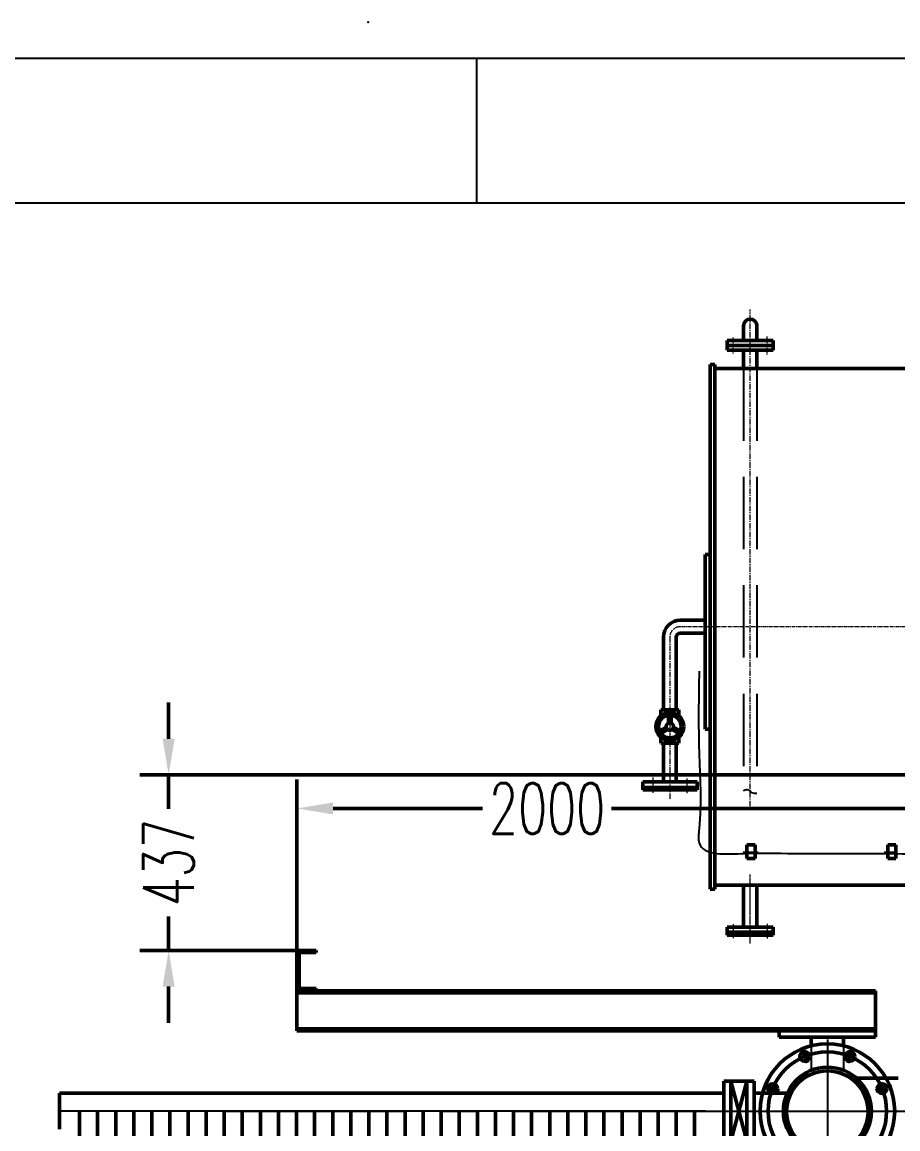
# Model space of a CAD drawing. Header units: millimetres. Extents: x 71406 to 93150, y 2492 to 17792.
# Drawn here: x 81417 to 83597, y 15038 to 17792 of the extents above; entities that cross this region are included whole.
import ezdxf

# ---------------------------------------------------------------- set-up
doc = ezdxf.new("R2010")
doc.units = ezdxf.units.MM
doc.header["$LTSCALE"] = 360
for name, pattern in [('ACAD_ISO04W100', [30, 24, -3, 0, -3]), ('CENTER', [2, 1.25, -0.25, 0.25, -0.25]), ('DASHED', [0.75, 0.5, -0.25])]:
    doc.linetypes.add(name, pattern=pattern)
for name, color, linetype, lineweight in [('0粗实线层', 7, 'Continuous', 50), ('1.粗实线', 1, 'Continuous', 50), ('2.点划线', 2, 'CENTER', 18), ('2中心线层', 1, 'CENTER', 25), ('6标注层', 3, 'Continuous', 25)]:
    doc.layers.add(name, color=color, linetype=linetype, lineweight=lineweight)
for name, color, linetype in [('2', 2, 'CENTER'), ('2细线层', 4, 'Continuous'), ('3中心线层', 1, 'ACAD_ISO04W100'), ('4虚线层', 6, 'DASHED'), ('5剖面线层', 2, 'Continuous')]:
    doc.layers.add(name, color=color, linetype=linetype)
doc.styles.add('TH_GBDIM', font='txt.shx', dxfattribs={"width": 0.67, "bigfont": 'hztxt.shx'})
doc.dimstyles.new('TH_GBDIM', dxfattribs={"dimscale": 36, "dimtxt": 3.5, "dimasz": 2.5, "dimexe": 2, "dimexo": 0, "dimgap": 1.5, "dimtad": 0, "dimtoh": 1, "dimdec": 1, "dimdsep": 46, "dimtxsty": 'TH_GBDIM', "dimcen": 2.5, "dimclrd": 3, "dimclre": 3, "dimclrt": 6, "dimadec": 0, "dimazin": 2, "dimtfac": 0.714286, "dimtdec": 1, "dimtmove": 0, "dimatfit": 3, "dimfxl": 2, "dimtzin": 0, "dimlwd": -1, "dimlwe": -1, "dimarcsym": 0})

# ---------------------------------------------------------------- blocks, each defined once
blk = doc.blocks.new('srqlg-c')
at = {"color": 1, "linetype": 'CENTER'}
for p, q in [((156606.4, -197351.3), (156619.3, -197382.4)), ((156731.8, -197351.3), (156719, -197382.4)), ((156517.8, -197440), (156548.9, -197452.8)), ((156820.5, -197440), (156789.4, -197452.8))]:
    blk.add_line(p, q, dxfattribs=at)
for p, q in [((156411.1, -197577.6), (156411.1, -197427.6)), ((156411.1, -197577.6), (156411.1, -197427.6)), ((156429.1, -197427.6), (156411.1, -197427.6)), ((156429.1, -197577.6), (156429.1, -197427.6)), ((156429.1, -197427.6), (156429.1, -197577.6)), ((156469.1, -197427.6), (156429.1, -197427.6)), ((156469.1, -197577.6), (156469.1, -197427.6)), ((156469.1, -197427.6), (156469.1, -197577.6)), ((156487.1, -197427.6), (156469.1, -197427.6))]:
    blk.add_line(p, q)
at = {"color": 0}
blk.add_line((156487.1, -197427.6), (156487.1, -197577.6), dxfattribs=at)
at = {"ltscale": 10}
for p, q in [((156338.1, -197457.6), (154758.1, -197457.6)), ((154758.1, -197547.6), (154758.1, -197457.6)), ((156411.1, -197457.6), (156338.1, -197457.6)), ((156411.1, -197457.6), (156338.1, -197457.6)), ((156411.1, -197457.6), (156373.1, -197457.6)), ((156411.1, -197457.6), (156373.1, -197457.6)), ((154808.1, -200702.6), (154808.1, -197502.6)), ((154943.1, -200702.6), (154943.1, -197502.6)), ((156338.1, -200702.6), (156338.1, -197502.6))]:
    blk.add_line(p, q, dxfattribs=at)
at = {"color": 6}
blk.add_line((156507.8, -197457.6), (156569.1, -197457.6), dxfattribs=at)
at = {"color": 2, "ltscale": 10}
for p, q in [((154853.1, -200702.6), (154853.1, -197502.6)), ((154898.1, -200702.6), (154898.1, -197502.6)), ((154943.1, -200702.6), (154943.1, -197502.6)), ((154988.1, -200702.6), (154988.1, -197502.6)), ((154988.1, -200702.6), (154988.1, -197502.6)), ((155033.1, -200702.6), (155033.1, -197502.6)), ((155033.1, -200702.6), (155033.1, -197502.6)), ((155033.1, -200702.6), (155033.1, -197502.6)), ((155033.1, -200702.6), (155033.1, -197502.6)), ((155033.1, -200702.6), (155033.1, -197502.6)), ((155078.1, -200702.6), (155078.1, -197502.6)), ((155078.1, -200702.6), (155078.1, -197502.6)), ((155078.1, -200702.6), (155078.1, -197502.6)), ((155078.1, -200702.6), (155078.1, -197502.6)), ((155123.1, -200702.6), (155123.1, -197502.6)), ((155123.1, -200702.6), (155123.1, -197502.6)), ((155123.1, -200702.6), (155123.1, -197502.6)), ((155123.1, -200702.6), (155123.1, -197502.6)), ((155123.1, -200702.6), (155123.1, -197502.6)), ((155168.1, -200702.6), (155168.1, -197502.6)), ((155168.1, -200702.6), (155168.1, -197502.6)), ((155168.1, -200702.6), (155168.1, -197502.6)), ((155213.1, -200702.6), (155213.1, -197502.6)), ((155258.1, -200702.6), (155258.1, -197502.6)), ((155303.1, -200702.6), (155303.1, -197502.6)), ((155303.1, -200702.6), (155303.1, -197502.6)), ((155303.1, -197502.6), (155303.1, -200702.6)), ((155303.1, -197502.6), (155303.1, -200702.6)), ((155348.1, -200702.6), (155348.1, -197502.6)), ((155348.1, -197502.6), (155348.1, -200702.6)), ((155393.1, -200702.6), (155393.1, -197502.6)), ((155438.1, -200702.6), (155438.1, -197502.6)), ((155483.1, -200702.6), (155483.1, -197502.6)), ((155528.1, -200702.6), (155528.1, -197502.6)), ((155573.1, -200702.6), (155573.1, -197502.6)), ((155618.1, -200702.6), (155618.1, -197502.6)), ((155663.1, -200702.6), (155663.1, -197502.6)), ((155708.1, -200702.6), (155708.1, -197502.6)), ((155753.1, -200702.6), (155753.1, -197502.6)), ((155798.1, -200702.6), (155798.1, -197502.6)), ((155843.1, -200702.6), (155843.1, -197502.6)), ((155888.1, -200702.6), (155888.1, -197502.6)), ((155933.1, -200702.6), (155933.1, -197502.6)), ((155978.1, -200702.6), (155978.1, -197502.6)), ((156023.1, -200702.6), (156023.1, -197502.6)), ((156068.1, -200702.6), (156068.1, -197502.6)), ((156113.1, -200702.6), (156113.1, -197502.6)), ((156158.1, -200702.6), (156158.1, -197502.6)), ((156203.1, -200702.6), (156203.1, -197502.6)), ((156248.1, -200702.6), (156248.1, -197502.6)), ((156293.1, -200702.6), (156293.1, -197502.6))]:
    blk.add_line(p, q, dxfattribs=at)
at = {"linetype": 'ByBlock'}
for centre, radius in [((156669.1, -197502.6), 167.5), ((156612.7, -197366.4), 12), ((156725.6, -197366.4), 12), ((156532.9, -197446.2), 12), ((156805.4, -197446.2), 12)]:
    blk.add_circle(centre, radius, dxfattribs=at)
at = {"color": 1, "linetype": 'ByBlock'}
blk.add_circle((156669.1, -197502.6), 147.5, dxfattribs=at)
at = {"color": 6, "linetype": 'ByBlock'}
for centre, radius in [((156669.1, -197502.6), 109.5), ((156669.1, -197503.9), 101.5)]:
    blk.add_circle(centre, radius, dxfattribs=at)
at = {"layer": '0粗实线层'}
for p, q in [((156469.1, -197577.6), (156429.1, -197427.6)), ((156469.1, -197427.6), (156429.1, -197577.6)), ((156487.1, -197427.6), (156463.1, -197427.6)), ((156487.1, -197427.6), (156487.1, -197577.6)), ((156814.9, -197420.1), (156845.1, -197420.1)), ((156507.8, -197457.6), (156487.1, -197457.6))]:
    blk.add_line(p, q, dxfattribs=at)
at = {"layer": '0粗实线层', "color": 6}
blk.add_line((156741.1, -197420.1), (156814.9, -197420.1), dxfattribs=at)
at = {"layer": '2中心线层'}
for p, q in [((156669.1, -197324), (156669.1, -197650.4)), ((156669.1, -197383.9), (156669.1, -200445.1)), ((155166.7, -197502.6), (157369.1, -197502.6))]:
    blk.add_line(p, q, dxfattribs=at)
at = {"layer": '3中心线层'}
for p, q in [((156366.2, -197502.6), (154758.1, -197502.6)), ((156293.1, -197502.6), (156455.2, -197502.6)), ((156293.1, -197502.6), (156455.2, -197502.6)), ((156366.2, -197502.6), (156324.1, -197502.6)), ((156366.2, -197502.6), (156324.1, -197502.6)), ((156392.5, -197502.6), (156619.4, -197502.6))]:
    blk.add_line(p, q, dxfattribs=at)
blk = doc.blocks.new('A$C6CFB66F3')
at = {"layer": '1.粗实线'}
blk.add_hatch(color=256, dxfattribs=at).paths.add_polyline_path([(179.6, 1872.9), (183.9, 1867.9), (179.6, 1867.9)])
for p, q in [((250.9, 1936.9), (250.9, 1973.8)), ((284.4, 1936.9), (284.4, 1973.8)), ((210.1, 1936.9), (210.1, 1924.9)), ((210.1, 1936.9), (267.6, 1936.9)), ((267.6, 1936.9), (325.1, 1936.9)), ((325.1, 1924.9), (325.1, 1936.9)), ((210.1, 1912.9), (210.1, 1924.9)), ((210.1, 1924.9), (267.6, 1924.9)), ((210.1, 1912.9), (267.6, 1912.9)), ((250.9, 1912.9), (250.9, 1867.9)), ((267.6, 1924.9), (325.1, 1924.9)), ((267.6, 1912.9), (325.1, 1912.9)), ((284.4, 1912.9), (284.4, 1867.9)), ((325.1, 1924.9), (325.1, 1912.9)), ((167.6, 1877.9), (167.6, 571.9)), ((179.6, 1877.9), (167.6, 1877.9)), ((179.6, 1877.9), (179.6, 571.9)), ((3679.6, 1867.9), (179.6, 1867.9)), ((167.6, 1404.9), (155.6, 1404.9)), ((155.6, 1404.9), (155.6, 969.9)), ((155.6, 1240.9), (93.6, 1240.9)), ((51.6, 1017.6), (51.6, 1198.9)), ((83.6, 1017.6), (83.6, 1198.9)), ((155.6, 1208.9), (93.6, 1208.9)), ((67.6, 1017.6), (45.3, 1017.6)), ((45.3, 1017.6), (45.3, 1003.2)), ((64.1, 1004.5), (64.1, 985.2)), ((67.6, 1017.6), (90, 1017.6)), ((71.2, 1004.5), (71.2, 985.2)), ((90, 1017.6), (90, 1003.2)), ((41.5, 965.5), (58.3, 975.2)), ((45.1, 959.3), (61.9, 969)), ((90.2, 959.3), (73.4, 969)), ((93.8, 965.5), (77, 975.2)), ((167.6, 969.9), (155.6, 969.9)), ((45.3, 935.3), (45.3, 949.7)), ((90, 935.3), (90, 949.7)), ((67.6, 935.3), (45.3, 935.3)), ((51.6, 839), (51.6, 935.3)), ((67.6, 935.3), (90, 935.3)), ((83.6, 839), (83.6, 935.3)), ((0, 839), (0, 824.9)), ((0, 839), (135.3, 839)), ((135.3, 824.9), (135.3, 839)), ((0, 824.9), (135.3, 824.9)), ((0, 819), (0, 824.9)), ((0, 819), (135.3, 819)), ((135.3, 824.9), (135.3, 819)), ((279.6, 681.6), (259.6, 681.6)), ((259.6, 681.6), (259.6, 648.1)), ((279.6, 648.1), (279.6, 681.6)), ((630.4, 681.6), (610.4, 681.6)), ((610.4, 681.6), (610.4, 648.1)), ((630.4, 648.1), (630.4, 681.6)), ((259.6, 648.1), (279.6, 648.1)), ((610.4, 648.1), (630.4, 648.1)), ((1067.9, 581.9), (179.6, 581.9)), ((250.9, 476.9), (250.9, 581.9)), ((284.4, 476.9), (284.4, 581.9)), ((179.6, 571.9), (167.6, 571.9)), ((210.1, 464.9), (210.1, 476.9)), ((325.1, 476.9), (210.1, 476.9)), ((325.1, 476.9), (325.1, 464.9)), ((325.1, 464.9), (210.1, 464.9)), ((210.1, 464.9), (210.1, 456.9)), ((325.1, 464.9), (210.1, 464.9)), ((325.1, 456.9), (210.1, 456.9)), ((325.1, 456.9), (325.1, 464.9))]:
    blk.add_line(p, q, dxfattribs=at)
for radius in [34.8, 28.3, 9.41]:
    blk.add_circle((67.6, 976.4), radius, dxfattribs=at)
for centre, radius, start in [((267.6, 1973.8), 16.7, 0), ((93.6, 1198.9), 42, 90), ((93.6, 1198.9), 10, 90)]:
    blk.add_arc(centre, radius, start, 180, dxfattribs=at)
at = {"layer": '2.点划线', "ltscale": 0.03}
for p, q in [((267.6, 778.2), (267.6, 2014.5)), ((67.6, 1198.9), (67.6, 795.2))]:
    blk.add_line(p, q, dxfattribs=at)
at = {"layer": '2.点划线', "ltscale": 0.005}
for p, q in [((225.1, 1905.3), (225.1, 1944.5)), ((310.1, 1902.7), (310.1, 1946.9))]:
    blk.add_line(p, q, dxfattribs=at)
at = {"layer": '2.点划线', "ltscale": 0.02}
blk.add_line((4080.6, 1224.9), (93.6, 1224.9), dxfattribs=at)
at = {"layer": '2.点划线'}
for p, q in [((25.1, 849.2), (25.1, 811.7)), ((110.1, 847.4), (110.1, 810.5)), ((250.2, 664.9), (287.8, 664.9)), ((600.9, 664.9), (634.5, 664.9)), ((225.1, 484.8), (225.1, 449.6)), ((310.1, 485.3), (310.1, 448.4))]:
    blk.add_line(p, q, dxfattribs=at)
at = {"layer": '2.点划线', "ltscale": 0.01}
blk.add_line((267.6, 436.3), (267.6, 608), dxfattribs=at)
at = {"layer": '2.点划线', "ltscale": 0.03}
blk.add_arc((93.6, 1198.9), 26, 90, 180, dxfattribs=at)
at = {"layer": '2细线层'}
for points, knots in [([(140.4, 1114.5), (139.4, 1047), (137.4, 914.5), (147.8, 779.5), (132.4, 653.2), (275.9, 663.5), (427.1, 657.8), (667.9, 665.4), (837, 645.8), (952.5, 664.5), (967, 666.7)], [0, 0, 0, 0, 200.492057, 393.183609, 427.948759, 545.158541, 682.754063, 953.174356, 1214.406243, 1252.108006, 1252.108006, 1252.108006, 1252.108006]), ([(250.9, 816.3), (253.9, 818.2), (261.3, 822.9), (270.5, 810.1), (279.7, 810.4), (284.4, 810.9)], [0, 0, 0, 0, 9.577885, 23.127464, 36.619057, 36.619057, 36.619057, 36.619057])]:
    blk.add_open_spline(points, degree=3, knots=knots, dxfattribs=at)
at = {"layer": '4虚线层'}
for p, q in [((250.9, 1867.9), (250.9, 816.3)), ((284.4, 1867.9), (284.4, 810.9))]:
    blk.add_line(p, q, dxfattribs=at)
at = {"layer": '5剖面线层', "color": 1, "lineweight": 0}
for p, q in [((155.6, 1404.9), (167.6, 1404.9)), ((155.6, 969.9), (167.6, 969.9))]:
    blk.add_line(p, q, dxfattribs=at)
blk = doc.blocks.new('*D898')
at = {"layer": '0粗实线层', "color": 3, "transparency": 16777216}
for p, q in [((82101.3, 15326), (82101.3, 15907.2)), ((84101.3, 15825.8), (84101.3, 15907.2)), ((82191.3, 15835.2), (82563.2, 15835.2)), ((84011.3, 15835.2), (82884.4, 15835.2))]:
    blk.add_line(p, q, dxfattribs=at)
for points in [[(82191.3, 15850.2), (82191.3, 15820.2), (82101.3, 15835.2)], [(84011.3, 15850.2), (84011.3, 15820.2), (84101.3, 15835.2)]]:
    blk.add_solid(points, dxfattribs=at)
at = {"layer": 'Defpoints', "color": 0, "transparency": 16777216}
for p in [(82101.3, 15835.2), (84101.3, 15825.8), (82101.3, 15326)]:
    blk.add_point(p, dxfattribs=at)
at = {"layer": '0粗实线层', "color": 6, "transparency": 16777216, "insert": (82723.8, 15835.2), "char_height": 126, "attachment_point": 5, "style": 'TH_GBDIM'}
blk.add_mtext('2000', dxfattribs=at)
blk = doc.blocks.new('*D899')
at = {"layer": '0粗实线层', "color": 3, "transparency": 16777216}
for p, q in [((81782, 16008.6), (81782, 16098.6)), ((84051.3, 15918.6), (81710, 15918.6)), ((81782, 15918.6), (81782, 15834.3)), ((81782, 15481.6), (81782, 15565.9)), ((82125.3, 15481.6), (81710, 15481.6)), ((81782, 15391.6), (81782, 15301.6))]:
    blk.add_line(p, q, dxfattribs=at)
for points in [[(81767, 16008.6), (81797, 16008.6), (81782, 15918.6)], [(81767, 15391.6), (81797, 15391.6), (81782, 15481.6)]]:
    blk.add_solid(points, dxfattribs=at)
at = {"layer": 'Defpoints', "color": 0, "transparency": 16777216}
for p in [(84051.3, 15918.6), (81782, 15481.6), (82125.3, 15481.6)]:
    blk.add_point(p, dxfattribs=at)
at = {"layer": '0粗实线层', "color": 6, "transparency": 16777216, "insert": (81782, 15700.1), "char_height": 126, "attachment_point": 5, "rotation": 90, "style": 'TH_GBDIM'}
blk.add_mtext('437', dxfattribs=at)

msp = doc.modelspace()

# ---------------------------------------------------------------- linework, layer by layer
at = {"color": 6, "linetype": 'ByBlock'}
for p, q in [((83381.345, 15244.259), (83381.345, 15181.605)), ((83461.345, 15244.259), (83461.345, 15181.605))]:
    msp.add_line(p, q, dxfattribs=at)
at = {"layer": '0粗实线层'}
for p, q in [((82101.347, 15381.605), (82101.347, 15481.605)), ((82101.347, 15481.605), (82149.347, 15481.605)), ((82106.647, 15476.305), (82149.347, 15476.305)), ((82106.647, 15386.905), (82106.647, 15476.305)), ((82149.347, 15476.305), (82149.347, 15481.605)), ((83541.345, 15381.605), (82101.347, 15381.605)), ((82101.347, 15381.605), (82101.347, 15281.605)), ((83541.345, 15376.305), (82101.347, 15376.305)), ((82149.347, 15386.905), (82106.647, 15386.905)), ((82149.347, 15381.605), (82149.347, 15386.905)), ((83541.345, 15381.605), (83541.345, 15281.605)), ((83541.345, 15286.905), (82101.347, 15286.905)), ((83541.345, 15281.605), (82101.347, 15281.605)), ((83301.345, 15281.605), (83301.345, 15265.605)), ((83301.345, 15281.605), (83541.345, 15281.605)), ((83301.345, 15281.605), (83541.345, 15281.605)), ((83301.345, 15281.605), (83541.345, 15281.605)), ((83301.345, 15265.605), (83541.345, 15265.605)), ((83381.345, 15244.259), (83381.345, 15265.605)), ((83461.345, 15244.259), (83461.345, 15265.605)), ((83541.345, 15281.605), (83541.345, 15265.605))]:
    msp.add_line(p, q, dxfattribs=at)
at = {"layer": '2', "linetype": 'ByBlock'}
msp.add_line((72486.159, 17342.468), (92610.159, 17342.468), dxfattribs=at)
at = {"layer": '6标注层', "linetype": 'ByBlock'}
for p, q in [((71586.159, 17702.468), (92970.159, 17702.468)), ((82548.159, 17702.468), (82548.159, 17342.468))]:
    msp.add_line(p, q, dxfattribs=at)
msp.add_point((82278.159, 17792.468), dxfattribs=at)

# ---------------------------------------------------------------- block references
at = {"layer": '0粗实线层'}
for name, p in [('A$C6CFB66F3', (82961.7, 15062.723)), ('srqlg-c', (-73247.785, 212584.255))]:
    msp.add_blockref(name, p, dxfattribs=at)

# ---------------------------------------------------------------- dimensions: what is measured, and where the dimension line sits
dim = msp.add_linear_dim(base=(81781.953, 15481.605), p1=(84051.347, 15918.605), p2=(82125.347, 15481.605), angle=90, dimstyle='TH_GBDIM', dxfattribs=at)
dim.commit()
dim.dimension.update_dxf_attribs({"geometry": '*D899', "text_midpoint": (81781.953, 15700.105), "dimtype": 160})
dim = msp.add_linear_dim(base=(82101.347, 15835.191), p1=(84101.347, 15825.837), p2=(82101.347, 15326.003), dimstyle='TH_GBDIM', dxfattribs=at)
dim.commit()
dim.dimension.update_dxf_attribs({"geometry": '*D898', "text_midpoint": (82723.808, 15835.191), "dimtype": 160})

doc.saveas('drawing.dxf')
